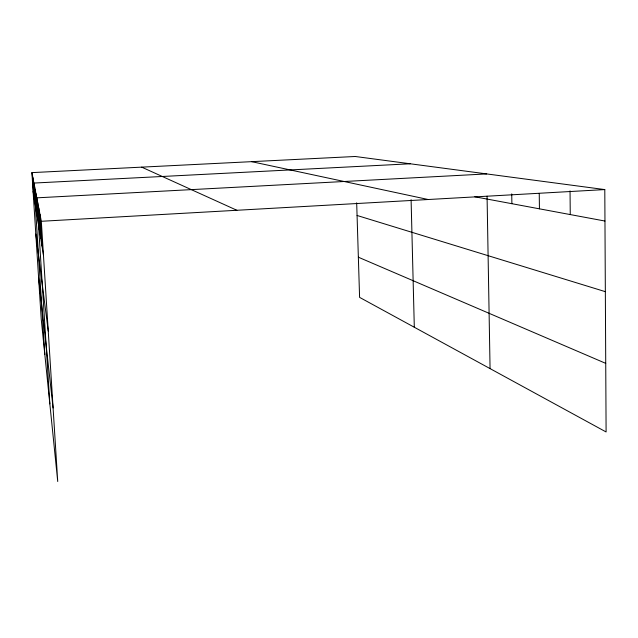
<?xml version="1.0" encoding="UTF-8"?>
<svg xmlns="http://www.w3.org/2000/svg" width="638" height="638" viewBox="0 0 638 638"><rect width="100%" height="100%" fill="white"/><g stroke="black" fill="none" stroke-linecap="round" stroke-linejoin="round"><path stroke-width="0.96" d="M604.792 189.582L355.254 156.493L31.9 172.619L41.318 221.282L604.792 189.582L606.1 431.958L359.593 297.372L356.682 202.82M486.674 173.919L36.781 197.844L49.844 403.886M410.194 163.783L33.918 183.058L44.82 354.457M474.808 196.783L604.96 221.043M251.603 161.661L428.218 199.519M357.073 215.469L605.342 291.662M358.357 257.202L605.733 363.365M141.7 167.14L236.881 210.277M33.104 191.496L43.456 255.112M35.816 234.058L48.241 331.002M38.583 277.53L53.098 407.969M33.351 180.123L34.699 201.321M32.833 177.42L34.125 197.788M32.347 174.932L33.599 194.518M31.9 172.619L41.247 319.351L57.731 481.507L41.318 221.282M39.971 214.296L41.972 245.997M38.774 208.155L40.665 237.974M37.722 202.709L39.508 230.852M35.959 193.601L37.57 218.946M35.218 189.749L36.749 213.921M34.54 186.256L36.007 209.344M411.095 199.678L414.309 327.246M487.065 196.177L490.064 368.604M511.74 193.888L511.883 203.697M539.246 193.402L539.437 208.825M570.045 190.89L570.252 214.575"/></g></svg>
